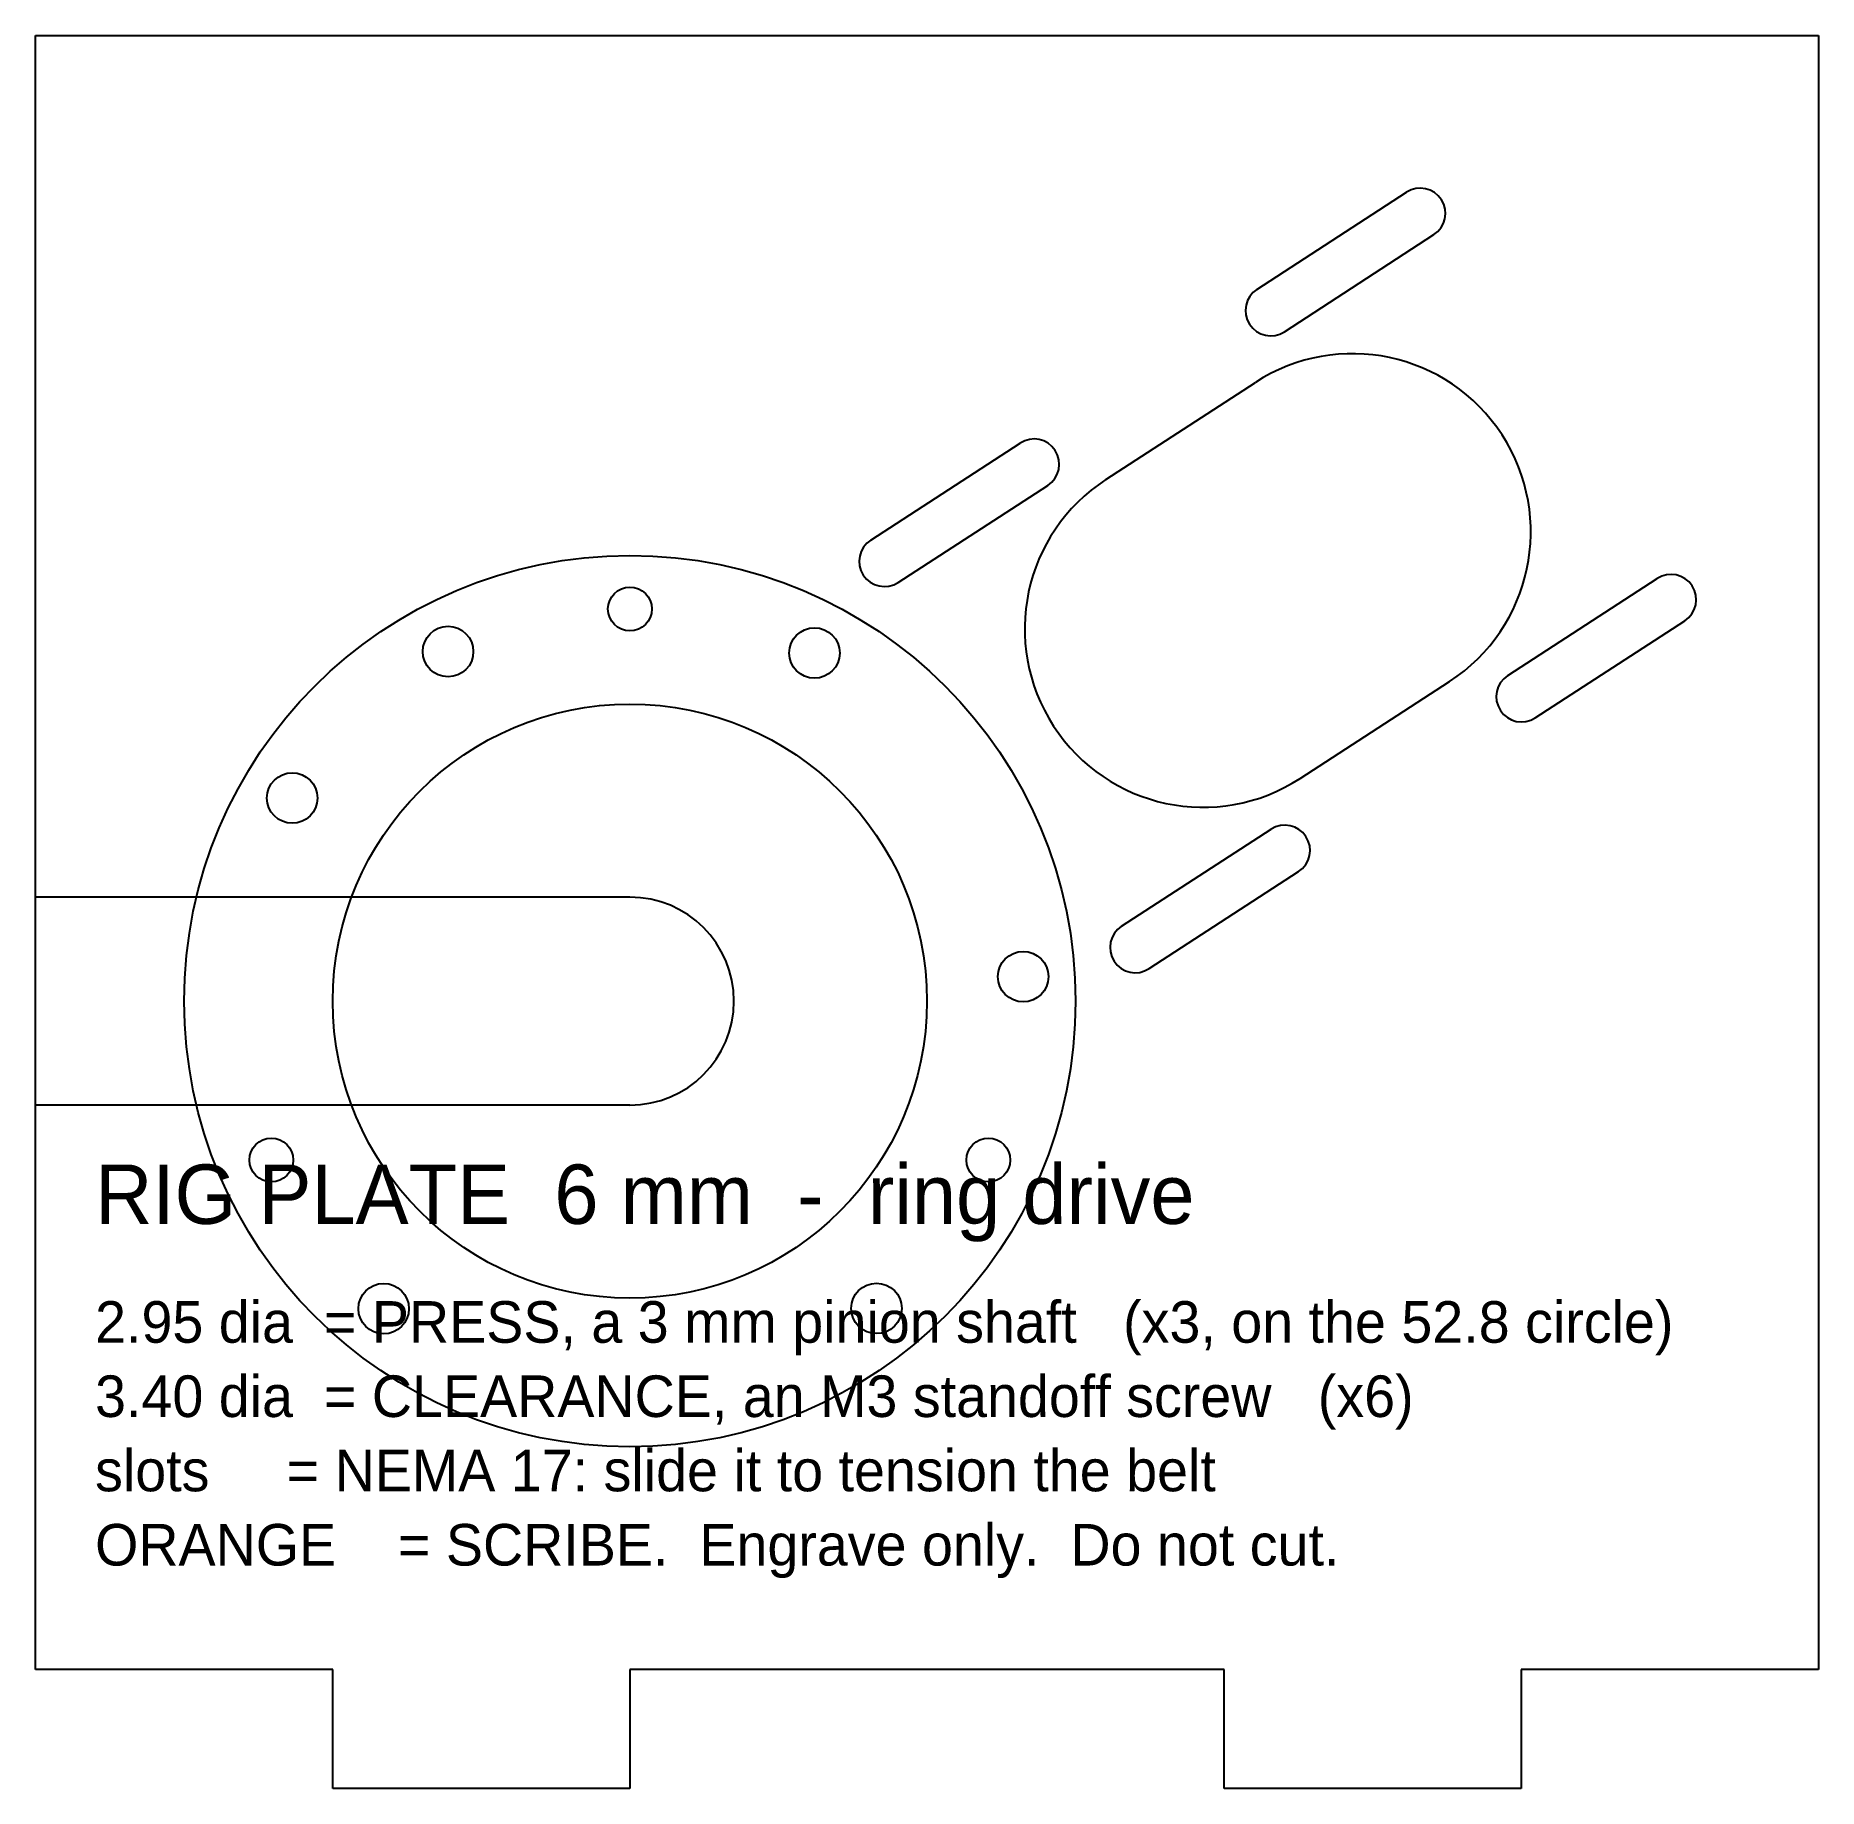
# Model space of a CAD drawing. Header units: metres. Extents: x -40 to 80, y -53 to 65.
import ezdxf

# ---------------------------------------------------------------- set-up
doc = ezdxf.new("R2010")
doc.units = ezdxf.units.M

msp = doc.modelspace()

# ---------------------------------------------------------------- linework, layer by layer
at = {"layer": 'CUT'}
for p, q in [((-40, -45), (-40, 65)), ((-40, 65), (80, 65)), ((80, 65), (80, -45)), ((42.2104, 47.9204), (52.2745, 54.4561)), ((44.0622, 45.069), (54.1263, 51.6046)), ((32.0432, 35.1174), (42.1072, 41.6531)), ((16.2117, 31.0366), (26.2757, 37.5723)), ((18.0634, 28.1851), (28.1275, 34.7208)), ((59.0943, 21.9216), (69.1583, 28.4573)), ((60.946, 19.0702), (71.0101, 25.6058)), ((45.1145, 14.9893), (55.1786, 21.525)), ((33.0955, 5.0378), (43.1595, 11.5735)), ((34.9472, 2.1864), (45.0113, 8.722)), ((0, 7), (-40, 7)), ((0, -7), (-40, -7)), ((-20, -45), (-40, -45)), ((-20, -53), (-20, -45)), ((40, -45), (0, -45)), ((0, -45), (0, -53)), ((40, -53), (40, -45)), ((80, -45), (60, -45)), ((60, -45), (60, -53)), ((0, -53), (-20, -53)), ((60, -53), (40, -53))]:
    msp.add_line(p, q, dxfattribs=at)
for centre, radius in [((0, 26.4), 1.475), ((-12.2385, 23.5329), 1.7), ((12.4253, 23.4347), 1.7), ((-22.7309, 13.6705), 1.7), ((26.4736, 1.6503), 1.7), ((-24.1344, -10.7), 1.475), ((24.1344, -10.7), 1.475), ((-16.5768, -20.7071), 1.7), ((16.6006, -20.6881), 1.7)]:
    msp.add_circle(centre, radius, dxfattribs=at)
for centre, radius, start, end in [((53.2004, 53.0304), 1.7, -57, 123), ((43.1363, 46.4947), 1.7, 123, -57), ((48.6429, 31.5891), 12, -57, 123), ((27.2016, 36.1466), 1.7, -57, 123), ((38.5788, 25.0534), 12, 123, -57), ((17.1375, 29.6109), 1.7, 123, -57), ((70.0842, 27.0316), 1.7, -57, 123), ((60.0201, 20.4959), 1.7, 123, -57), ((44.0854, 10.1478), 1.7, -57, 123), ((0, 0), 7, -90, 90), ((34.0214, 3.6121), 1.7, 123, -57)]:
    msp.add_arc(centre, radius, start, end, dxfattribs=at)
at = {"layer": 'SCRIBE'}
for radius in [30, 20]:
    msp.add_arc((0, 0), radius, 0, 360, dxfattribs=at)

# ---------------------------------------------------------------- texts
for s, height, p in [('RIG PLATE  6 mm  -  ring drive', 4, (-36, -15)), ('2.95 dia  = PRESS, a 3 mm pinion shaft   (x3, on the 52.8 circle)', 2.8, (-36, -23)), ('3.40 dia  = CLEARANCE, an M3 standoff screw   (x6)', 2.8, (-36, -28)), ('slots     = NEMA 17: slide it to tension the belt', 2.8, (-36, -33)), ('ORANGE    = SCRIBE.  Engrave only.  Do not cut.', 2.8, (-36, -38))]:
    msp.add_text(s, height=height, dxfattribs=at).set_placement(p)

doc.saveas('drawing.dxf')
